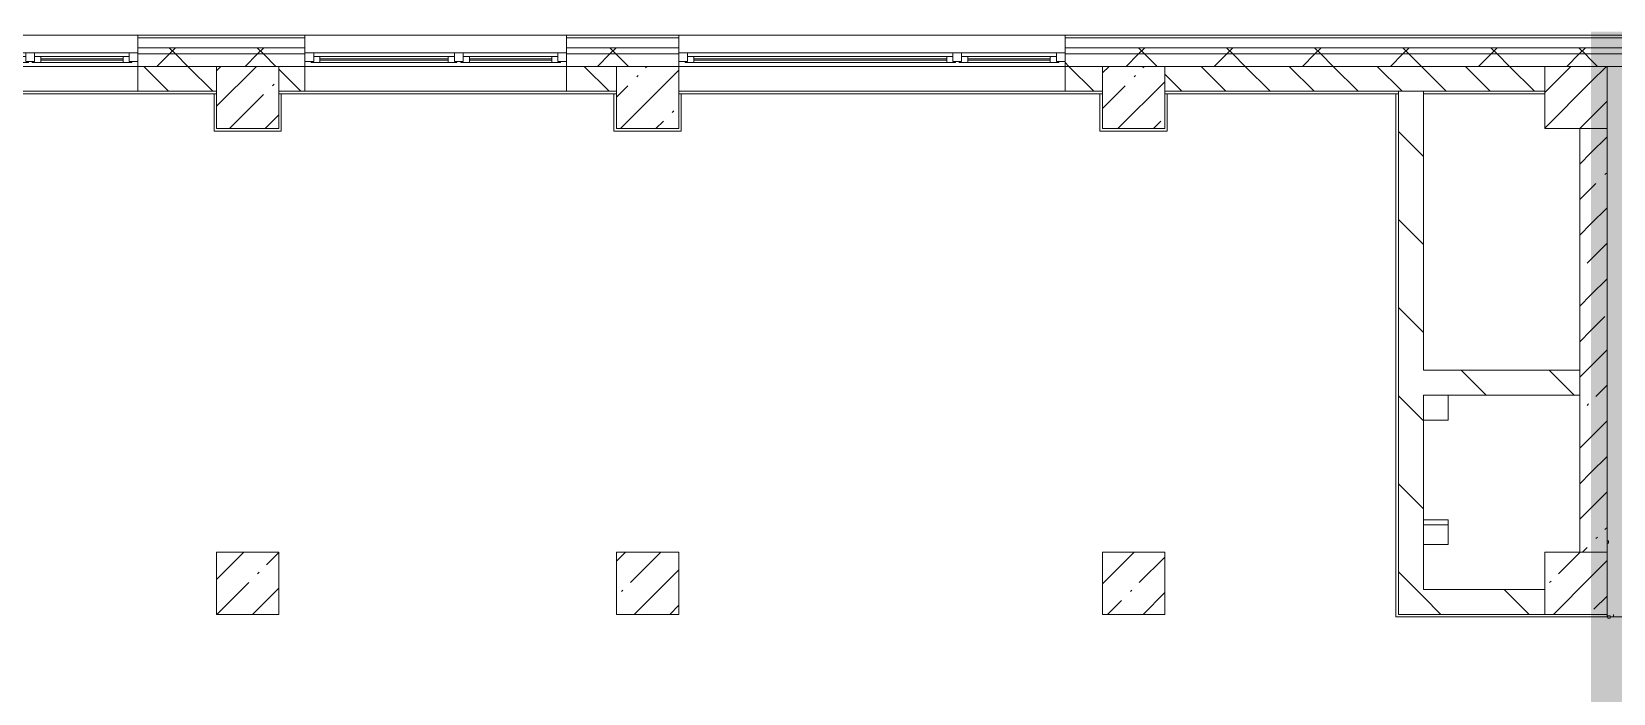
# Model space of a CAD drawing. Header units: millimetres. Extents: x 81682 to 274809, y -8553 to 29000.
# Drawn here: x 219855 to 232549, y 22066 to 27379 of the extents above; entities that cross this region are included whole.
import ezdxf

# ---------------------------------------------------------------- set-up
doc = ezdxf.new("R2010")
doc.units = ezdxf.units.MM
doc.linetypes.add('200_ШТРИХ__ш1_п0_6_', pattern=[800, 500, -300])
doc.layers.add('A-DETL-GENF-2', color=7, linetype='Continuous', lineweight=9, true_color=0xc0c0c0, transparency=0.4)
for name, color, linetype, lineweight in [('A-DETL-MBND-1', 7, '200_ШТРИХ__ш1_п0_6_', 9), ('A-GLAZ-3', 7, 'Continuous', 5), ('A-WALL', 7, 'Continuous', 9), ('A-WALL-7', 7, 'Continuous', 5), ('I-WALL-2', 7, 'Continuous', 5), ('S-COLS-1', 7, 'Continuous', 5)]:
    doc.layers.add(name, color=color, linetype=linetype, lineweight=lineweight)
for name, color, linetype, lineweight, true_color in [('A-FLOR-1', 7, 'Continuous', 5, 0xb7b7b7), ('A-FLOR-2', 7, 'Continuous', 5, 0xaaaaaa), ('A-WALL-8', 7, 'Continuous', 5, 0x737373), ('A-WALL-9', 7, 'Continuous', 9, 0x737373), ('I-WALL-3', 7, 'Continuous', 5, 0x737373), ('S-COLS-2', 7, 'Continuous', 5, 0x737373)]:
    doc.layers.add(name, color=color, linetype=linetype, lineweight=lineweight, true_color=true_color)
pattern_1 = [(45, (147798.7, 0), (-285.1231, 285.1231), []), (45, (148083.8, 0), (-285.1231, 285.1231), [504.031, -100.806, 16.764, -84.042])]
pattern_2 = [(45, (-84450, -22950), (-285.1231, 285.1231), []), (45, (-84164.88, -22950), (-285.1231, 285.1231), [504.031, -100.806, 16.764, -84.042])]
pattern_3 = [(45, (147798.7, 0), (-353.5534, 353.5534), []), (135, (147798.7, 0), (-353.5534, -353.5534), [])]
pattern_4 = [(135, (147798.7, 0), (-353.5534, -353.5534), [])]

# ---------------------------------------------------------------- blocks, each defined once
blk = doc.blocks.new('BSC_Колонна _Прямоугольная - 500х500-23287078-3_7_3_птичка')
at = {"layer": 'S-COLS-1'}
h = blk.add_hatch(dxfattribs=at)
h.set_pattern_fill('FP_76', color=256, style=0, pattern_type=2)
h.set_pattern_definition(pattern_2)
h.paths.add_polyline_path([(-250, -250), (120, -250), (120, 250), (-250, 250), (-250, -160)])
h = blk.add_hatch(dxfattribs=at)
h.set_pattern_fill('FP_76', color=256, style=0, pattern_type=2)
h.set_pattern_definition(pattern_2)
h.paths.add_polyline_path([(250, -250), (250, 250), (120, 250), (120, -250)])
for p, q in [((120, 250), (-250, 250)), ((-250, 250), (-250, -250)), ((-250, -250), (120, -250))]:
    blk.add_line(p, q, dxfattribs=at)
at = {"layer": 'S-COLS-2'}
for p, q in [((250, 250), (120, 250)), ((250, -250), (250, 250)), ((120, -250), (250, -250))]:
    blk.add_line(p, q, dxfattribs=at)
blk = doc.blocks.new('BSC_Колонна _Прямоугольная - 500х500-V84-3_7_3_птичка')
at = {"layer": 'S-COLS-1'}
h = blk.add_hatch(dxfattribs=at)
h.set_pattern_fill('FP_92', color=256, style=0, pattern_type=2)
h.set_pattern_definition([(45, (-77000, -22950), (-285.1231, 285.1231), []), (45, (-76714.88, -22950), (-285.1231, 285.1231), [504.031, -100.806, 16.764, -84.042])])
h.paths.add_polyline_path([(-250, -250), (250, -250), (250, 250), (-250, 250)])
for p, q in [((250, 250), (-250, 250)), ((-250, 250), (-250, -250)), ((250, -250), (250, 250)), ((-250, -250), (250, -250))]:
    blk.add_line(p, q, dxfattribs=at)
blk = doc.blocks.new('BSC_Колонна _Прямоугольная - 500х500-V85-3_7_3_птичка')
at = {"layer": 'S-COLS-1'}
h = blk.add_hatch(dxfattribs=at)
h.set_pattern_fill('FP_93', color=256, style=0, pattern_type=2)
h.set_pattern_definition([(45, (-73790, -22950), (-285.1231, 285.1231), []), (45, (-73504.88, -22950), (-285.1231, 285.1231), [504.031, -100.806, 16.764, -84.042])])
h.paths.add_polyline_path([(-250, -250), (250, -250), (250, 250), (-250, 250)])
for p, q in [((250, 250), (-250, 250)), ((-250, 250), (-250, -250)), ((250, -250), (250, 250)), ((-250, -250), (250, -250))]:
    blk.add_line(p, q, dxfattribs=at)
blk = doc.blocks.new('120_Окно_СКБ_2Ст - 120_Окно_СКБ_2Ст 3100х2500 _мал_створка слева_ 2-19089248-3_7_3_птичка')
at = {"layer": 'A-GLAZ-3'}
for p, q in [((-1550, -75), (-1550, -5)), ((-1550, -5), (-1480, -5)), ((1550, -5), (-1550, -5)), ((-1480, -75), (-1550, -75)), ((-1550, -75), (-1500, -75)), ((-1480, -75), (-1500, -75)), ((-1500, -75), (-1500, -85)), ((-1500, -85), (670, -85)), ((670, -85), (-1500, -85)), ((-1480, -5), (-1480, -75)), ((650, -35), (-1480, -35)), ((-1480, -35), (-1480, -75)), ((-1430, -85), (-1430, -35)), ((-1430, -55), (600, -55)), ((600, -65), (-1430, -65)), ((600, -85), (600, -35)), ((650, -75), (650, -5)), ((650, -5), (720, -5)), ((650, -75), (650, -35)), ((720, -75), (650, -75)), ((670, -75), (650, -75)), ((670, -75), (700, -75)), ((670, -85), (670, -75)), ((720, -75), (700, -75)), ((700, -75), (700, -85)), ((700, -85), (1500, -85)), ((1500, -85), (700, -85)), ((720, -5), (720, -75)), ((1480, -35), (720, -35)), ((720, -35), (720, -75)), ((770, -85), (770, -35)), ((770, -55), (1430, -55)), ((1430, -65), (770, -65)), ((1430, -85), (1430, -35)), ((1480, -75), (1480, -5)), ((1480, -5), (1550, -5)), ((1480, -75), (1480, -35)), ((1550, -75), (1480, -75)), ((1500, -75), (1480, -75)), ((1500, -75), (1550, -75)), ((1500, -85), (1500, -75)), ((1550, -5), (1550, -75))]:
    blk.add_line(p, q, dxfattribs=at)
blk = doc.blocks.new('120_Окно_СКБ_2Ст - 120_Окно_СКБ_2Ст 2100х2400 _мал створка справа_-19092174-3_7_3_птичка')
at = {"layer": 'A-GLAZ-3'}
for p, q in [((-1050, -75), (-1050, -5)), ((-1050, -5), (-980, -5)), ((1050, -5), (-1050, -5)), ((-980, -75), (-1050, -75)), ((-1050, -75), (-1000, -75)), ((-980, -75), (-1000, -75)), ((-1000, -75), (-1000, -85)), ((-1000, -85), (170, -85)), ((170, -85), (-1000, -85)), ((-980, -5), (-980, -75)), ((150, -35), (-980, -35)), ((-980, -35), (-980, -75)), ((-930, -85), (-930, -35)), ((-930, -55), (100, -55)), ((100, -65), (-930, -65)), ((100, -85), (100, -35)), ((150, -75), (150, -5)), ((150, -5), (220, -5)), ((150, -75), (150, -35)), ((220, -75), (150, -75)), ((170, -75), (150, -75)), ((170, -75), (200, -75)), ((170, -85), (170, -75)), ((220, -75), (200, -75)), ((200, -75), (200, -85)), ((200, -85), (1000, -85)), ((1000, -85), (200, -85)), ((220, -5), (220, -75)), ((980, -35), (220, -35)), ((220, -35), (220, -75)), ((270, -85), (270, -35)), ((270, -55), (930, -55)), ((930, -65), (270, -65)), ((930, -85), (930, -35)), ((980, -75), (980, -5)), ((980, -5), (1050, -5)), ((980, -75), (980, -35)), ((1050, -75), (980, -75)), ((1000, -75), (980, -75)), ((1000, -75), (1050, -75)), ((1000, -85), (1000, -75)), ((1050, -5), (1050, -75))]:
    blk.add_line(p, q, dxfattribs=at)
blk = doc.blocks.new('BSC_Колонна _Прямоугольная - 500х500-V161-3_7_3_птичка')
at = {"layer": 'S-COLS-1'}
h = blk.add_hatch(dxfattribs=at)
h.set_pattern_fill('FP_130', color=256, style=0, pattern_type=2)
h.set_pattern_definition([(45, (-80900, -22950), (-285.1231, 285.1231), []), (45, (-80614.88, -22950), (-285.1231, 285.1231), [504.031, -100.806, 16.764, -84.042])])
h.paths.add_polyline_path([(-250, -250), (250, -250), (250, 250), (-250, 250), (-250, -160)])
for p, q in [((250, 250), (-250, 250)), ((-250, 250), (-250, -250)), ((250, -250), (250, 250)), ((-250, -250), (250, -250))]:
    blk.add_line(p, q, dxfattribs=at)

msp = doc.modelspace()

# ---------------------------------------------------------------- hatches: boundary and pattern name
at = {"layer": 'A-DETL-GENF-2'}
msp.add_hatch(color=256, dxfattribs=at).paths.add_polyline_path([(273031.7, -258), (273031.7, 21479), (241131.7, 21479), (241131.7, 27379), (232368.7, 27379), (232368.7, 10208.3), (237008.7, 10208.3), (237008.7, -258), (271786.3, -258)])
at = {"layer": 'A-WALL-7'}
h = msp.add_hatch(dxfattribs=at)
h.set_pattern_fill('FP_79', color=256, style=0, pattern_type=2)
h.set_pattern_definition(pattern_3)
h.paths.add_polyline_path([(232368.7, 27200), (232368.7, 27250), (228148.7, 27250), (228148.7, 27200), (232167.6, 27200)])
h.paths.add_polyline_path([(224243.9, 27200), (225048.7, 27200), (225048.7, 27250), (224148.7, 27250), (224148.7, 27200)])
h.paths.add_polyline_path([(214908.7, 27200), (214908.7, 27250), (210658.7, 27250), (210658.7, 27200), (213989.6, 27200)])
h.paths.add_polyline_path([(217408.7, 27200), (218608.7, 27200), (218608.7, 27250), (217408.7, 27250)])
h.paths.add_polyline_path([(220708.7, 27200), (222048.7, 27200), (222048.7, 27250), (220708.7, 27250)])
h.paths.add_polyline_path([(209328.6, 27200), (209758.7, 27200), (209758.7, 27250), (207658.7, 27250), (207658.7, 27200), (208396.4, 27200)])
h.paths.add_polyline_path([(206532, 27200), (206758.7, 27200), (206758.7, 27250), (205658.7, 27250), (205658.7, 27200)])
h.paths.add_polyline_path([(201871, 27200), (202558.7, 27200), (202558.7, 27250), (201058.7, 27250), (201058.7, 27200)])
h.paths.add_polyline_path([(198142.2, 27200), (198558.7, 27200), (198558.7, 27250), (197459, 27250), (197459, 27200)])
h.paths.add_polyline_path([(189958.7, 27200), (192358.7, 27200), (192358.7, 27250), (189858.7, 27250), (189858.7, 27200)])
h.paths.add_polyline_path([(195458.7, 27200), (196559, 27200), (196559, 27250), (195458.7, 27250)])
h = msp.add_hatch(dxfattribs=at)
h.set_pattern_fill('FP_79', color=256, style=0, pattern_type=2)
h.set_pattern_definition(pattern_3)
h.paths.add_polyline_path([(232368.7, 27100), (232368.7, 27200), (228148.7, 27200), (228148.7, 27100), (232167.6, 27100)])
h.paths.add_polyline_path([(217408.7, 27100), (218608.7, 27100), (218608.7, 27200), (217408.7, 27200)])
h.paths.add_polyline_path([(220708.7, 27100), (222048.7, 27100), (222048.7, 27200), (220708.7, 27200)])
h.paths.add_polyline_path([(214908.7, 27100), (214908.7, 27200), (210658.7, 27200), (210658.7, 27100), (213989.6, 27100)])
h.paths.add_polyline_path([(224148.7, 27100), (225048.7, 27100), (225048.7, 27200), (224148.7, 27200)])
h.paths.add_polyline_path([(202558.7, 27100), (202558.7, 27200), (201058.7, 27200), (201058.7, 27100), (201871, 27100)])
h.paths.add_polyline_path([(209328.6, 27100), (209758.7, 27100), (209758.7, 27200), (207658.7, 27200), (207658.7, 27100), (208396.4, 27100)])
h.paths.add_polyline_path([(205658.7, 27100), (206758.7, 27100), (206758.7, 27200), (205658.7, 27200)])
h.paths.add_polyline_path([(196559, 27100), (196559, 27200), (195458.7, 27200), (195458.7, 27100), (196277.7, 27100)])
h.paths.add_polyline_path([(197459, 27100), (198558.7, 27100), (198558.7, 27200), (197459, 27200)])
h.paths.add_polyline_path([(191616.7, 27100), (192358.7, 27100), (192358.7, 27200), (189958.7, 27200), (189958.7, 27100), (190558.7, 27100)])
h = msp.add_hatch(dxfattribs=at)
h.set_pattern_fill('FP_79', color=256, style=0, pattern_type=2)
h.set_pattern_definition(pattern_3)
h.paths.add_polyline_path([(240958.7, 27200), (241008.7, 27200), (241008.7, 27250), (232368.7, 27250), (232368.7, 27200), (240091.3, 27200)])
h = msp.add_hatch(dxfattribs=at)
h.set_pattern_fill('FP_79', color=256, style=0, pattern_type=2)
h.set_pattern_definition(pattern_3)
h.paths.add_polyline_path([(240858.7, 27100), (240958.7, 27100), (240958.7, 27200), (232368.7, 27200), (232368.7, 27100), (240091.3, 27100)])
h = msp.add_hatch(dxfattribs=at)
h.set_pattern_fill('FP_77', color=256, style=0, pattern_type=2)
h.set_pattern_definition([(135, (147798.7, 0), (-176.7767, -176.7767), [])])
h.paths.add_polyline_path([(229837.1, 26900), (231998.7, 26900), (231998.7, 27100), (228948.7, 27100), (228948.7, 26900)])
h.paths.add_polyline_path([(228438.8, 26900), (228448.7, 26900), (228448.7, 27100), (228148.7, 27100), (228148.7, 26900)])
h.paths.add_polyline_path([(213958.7, 26900), (213958.7, 27100), (210658.7, 27100), (210658.7, 26900), (212125.2, 26900)])
h.paths.add_polyline_path([(217408.7, 26900), (218108.7, 26900), (218108.7, 27100), (217408.7, 27100)])
h.paths.add_polyline_path([(214908.7, 26900), (214908.7, 27100), (214558.7, 27100), (214558.7, 26900)])
h.paths.add_polyline_path([(220708.7, 26900), (221338.7, 26900), (221338.7, 27100), (220708.7, 27100)])
h.paths.add_polyline_path([(221838.7, 26900), (222048.7, 26900), (222048.7, 27100), (221838.7, 27100)])
h.paths.add_polyline_path([(224548.7, 26900), (224548.7, 27100), (224148.7, 27100), (224148.7, 26900), (224243.9, 26900)])
h.paths.add_polyline_path([(207658.7, 26900), (207958.7, 26900), (207958.7, 27100), (207658.7, 27100)])
h.paths.add_polyline_path([(205658.7, 26900), (206758.7, 26900), (206758.7, 27100), (205658.7, 27100)])
h.paths.add_polyline_path([(201958.7, 26900), (201958.7, 27100), (201058.7, 27100), (201058.7, 26900), (201871, 26900)])
h.paths.add_polyline_path([(208558.7, 26900), (209758.7, 26900), (209758.7, 27100), (208558.7, 27100)])
h.paths.add_polyline_path([(197459, 26900), (198558.7, 26900), (198558.7, 27100), (197459, 27100)])
h.paths.add_polyline_path([(195958.7, 26900), (195958.7, 27100), (195458.7, 27100), (195458.7, 26900)])
h.paths.add_polyline_path([(192358.7, 26900), (192358.7, 27100), (190558.7, 27100), (190558.7, 26900), (191616.7, 26900)])
at = {"layer": 'I-WALL-2'}
h = msp.add_hatch(dxfattribs=at)
h.set_pattern_fill('FP_78', color=256, style=0, pattern_type=2)
h.set_pattern_definition(pattern_4)
h.paths.add_polyline_path([(230823.8, 24259.9), (231023.8, 24259.9), (231023.8, 26900), (230823.8, 26900), (230823.8, 25103.8)])
h = msp.add_hatch(dxfattribs=at)
h.set_pattern_fill('FP_75', color=256, style=0, pattern_type=2)
h.set_pattern_definition(pattern_1)
h.paths.add_polyline_path([(232368.7, 23200), (232368.7, 26600), (232278.7, 26600), (232278.7, 23200)])
h = msp.add_hatch(dxfattribs=at)
h.set_pattern_fill('FP_75', color=256, style=0, pattern_type=2)
h.set_pattern_definition(pattern_1)
h.paths.add_polyline_path([(232498.7, 23200), (232498.7, 26600), (232368.7, 26600), (232368.7, 23200)])
h = msp.add_hatch(dxfattribs=at)
h.set_pattern_fill('FP_78', color=256, style=0, pattern_type=2)
h.set_pattern_definition(pattern_4)
h.paths.add_polyline_path([(232278.7, 24460), (232278.7, 24660), (231023.8, 24660), (231023.8, 24460)])
h = msp.add_hatch(dxfattribs=at)
h.set_pattern_fill('FP_78', color=256, style=0, pattern_type=2)
h.set_pattern_definition(pattern_4)
h.paths.add_polyline_path([(230823.8, 22700), (231023.8, 22700), (231023.8, 24259.9), (230823.8, 24259.9), (230823.8, 22790)])
h = msp.add_hatch(dxfattribs=at)
h.set_pattern_fill('FP_78', color=256, style=0, pattern_type=2)
h.set_pattern_definition(pattern_4)
h.paths.add_polyline_path([(231998.7, 22700), (231998.7, 22900), (231023.8, 22900), (231023.8, 22700)])
at = {"layer": 'S-COLS-1'}
h = msp.add_hatch(dxfattribs=at)
h.set_pattern_fill('FP_75', color=256, style=0, pattern_type=2)
h.set_pattern_definition(pattern_1)
h.paths.add_polyline_path([(221447.3, 26600), (221838.7, 26600), (221838.7, 27100), (221338.7, 27100), (221338.7, 26600)])
h = msp.add_hatch(dxfattribs=at)
h.set_pattern_fill('FP_75', color=256, style=0, pattern_type=2)
h.set_pattern_definition(pattern_1)
h.paths.add_polyline_path([(225048.7, 26600), (225048.7, 27100), (224548.7, 27100), (224548.7, 26600)])
h = msp.add_hatch(dxfattribs=at)
h.set_pattern_fill('FP_75', color=256, style=0, pattern_type=2)
h.set_pattern_definition(pattern_1)
h.paths.add_polyline_path([(228948.7, 26600), (228948.7, 27100), (228448.7, 27100), (228448.7, 26600), (228904.9, 26600)])
h = msp.add_hatch(dxfattribs=at)
h.set_pattern_fill('FP_75', color=256, style=0, pattern_type=2)
h.set_pattern_definition(pattern_1)
h.paths.add_polyline_path([(231998.7, 26600), (232368.7, 26600), (232368.7, 27100), (231998.7, 27100), (231998.7, 26839.2)])
h = msp.add_hatch(dxfattribs=at)
h.set_pattern_fill('FP_75', color=256, style=0, pattern_type=2)
h.set_pattern_definition(pattern_1)
h.paths.add_polyline_path([(232498.7, 26600), (232498.7, 27100), (232368.7, 27100), (232368.7, 26600)])

# ---------------------------------------------------------------- linework, layer by layer
at = {"layer": 'A-DETL-MBND-1'}
for p, q in [((231223.8, 23420), (231023.8, 23420)), ((232508.7, 23290.5), (232498.7, 23290.5)), ((232498.7, 23270.5), (232508.7, 23270.5)), ((232508.7, 23270.5), (232508.7, 23290.5))]:
    msp.add_line(p, q, dxfattribs=at)
at = {"layer": 'A-FLOR-1'}
for p, q in [((232498.7, 22680), (232498.7, 22700)), ((232788.7, 22680), (232523.3, 22680)), ((232548.7, 22700), (232548.7, 22680))]:
    msp.add_line(p, q, dxfattribs=at)
at = {"layer": 'A-FLOR-2'}
for p, q in [((221318.7, 26580), (221318.7, 26880)), ((221858.7, 26880), (221858.7, 26580)), ((224528.7, 26580), (224528.7, 26880)), ((225068.7, 26880), (225068.7, 26580)), ((228428.7, 26580), (228428.7, 26880)), ((228968.8, 26880), (228968.8, 26580)), ((230803.8, 22680), (230803.8, 26880)), ((221858.7, 26580), (221318.7, 26580)), ((225068.7, 26580), (224528.7, 26580)), ((228968.8, 26580), (228428.7, 26580)), ((231023.8, 24459.9), (231223.8, 24459.9)), ((231223.8, 24459.9), (231223.8, 24259.9)), ((231223.8, 24259.9), (231023.8, 24259.9)), ((231023.8, 23459.9), (231223.8, 23459.9)), ((231223.8, 23459.9), (231223.8, 23259.9)), ((231223.8, 23259.9), (231023.8, 23259.9)), ((232503.3, 22680), (230803.8, 22680))]:
    msp.add_line(p, q, dxfattribs=at)
at = {"layer": 'A-WALL'}
for p, q in [((222048.7, 27330), (220708.7, 27330)), ((225048.7, 27330), (224148.7, 27330)), ((222048.7, 27250), (220708.7, 27250)), ((222048.7, 27200), (220708.7, 27200)), ((225048.7, 27250), (224148.7, 27250)), ((225048.7, 27200), (224148.7, 27200)), ((232633.7, 27200), (228148.7, 27200)), ((231023.8, 26900), (230823.8, 26900))]:
    msp.add_line(p, q, dxfattribs=at)
at = {"layer": 'A-WALL-7'}
for p, q in [((228148.7, 27350), (197459, 27350)), ((220708.7, 27350), (220708.7, 26900)), ((222048.7, 26900), (222048.7, 27350)), ((224148.7, 27350), (224148.7, 26900)), ((225048.7, 27100), (225048.7, 27350)), ((228148.7, 27350), (228148.7, 26900)), ((228448.7, 27100), (190558.7, 27100)), ((221338.7, 26900), (221338.7, 27100)), ((221838.7, 27100), (221838.7, 26900)), ((224548.7, 26900), (224548.7, 27100)), ((228448.7, 26900), (228448.7, 27100)), ((228948.7, 27100), (228948.7, 26900)), ((231998.7, 26900), (231998.7, 27100)), ((220708.7, 26900), (221338.7, 26900)), ((221838.7, 26900), (222048.7, 26900)), ((224148.7, 26900), (224548.7, 26900)), ((228148.7, 26900), (228448.7, 26900)), ((228948.7, 26900), (230823.8, 26900)), ((231023.8, 26900), (231998.7, 26900))]:
    msp.add_line(p, q, dxfattribs=at)
at = {"layer": 'A-WALL-8'}
for p, q in [((241108.7, 27350), (228148.7, 27350)), ((228448.7, 27100), (240608.7, 27100)), ((232523.3, 22689), (232503.3, 22689)), ((232503.3, 22689), (232503.3, 22669)), ((232503.3, 22669), (232523.3, 22669)), ((232523.3, 22669), (232523.3, 22689))]:
    msp.add_line(p, q, dxfattribs=at)
at = {"layer": 'A-WALL-9'}
for p, q in [((241088.7, 27330), (228148.7, 27330)), ((241008.7, 27250), (228148.7, 27250))]:
    msp.add_line(p, q, dxfattribs=at)
at = {"layer": 'I-WALL-2'}
for p, q in [((218608.7, 27100), (220708.7, 27100)), ((222048.7, 27100), (224148.7, 27100)), ((225048.7, 27100), (228148.7, 27100)), ((220708.7, 26900), (218608.7, 26900)), ((221338.7, 26880), (218608.7, 26880)), ((224548.7, 26880), (221838.7, 26880)), ((224148.7, 26900), (222048.7, 26900)), ((228148.7, 26900), (225048.7, 26900)), ((228448.7, 26880), (225048.7, 26880)), ((230823.8, 26880), (228948.7, 26880)), ((230823.8, 26900), (230823.8, 22700)), ((231023.8, 24660), (231023.8, 26900)), ((231998.7, 26880), (231023.8, 26880)), ((232278.7, 26600), (232278.7, 23200)), ((232278.7, 24660), (231023.8, 24660)), ((231023.8, 24460), (232278.7, 24460)), ((231023.8, 22900), (231023.8, 24460)), ((231998.7, 22900), (231023.8, 22900)), ((230823.8, 22700), (231998.7, 22700))]:
    msp.add_line(p, q, dxfattribs=at)
at = {"layer": 'I-WALL-3'}
for p, q in [((232498.7, 26600), (232278.7, 26600)), ((232498.7, 23200), (232498.7, 26600))]:
    msp.add_line(p, q, dxfattribs=at)
at = {"layer": 'S-COLS-1'}
for p, q in [((221838.7, 27100), (221338.7, 27100)), ((221338.7, 27100), (221338.7, 26900)), ((221838.7, 26900), (221838.7, 27100)), ((225048.7, 27100), (224548.7, 27100)), ((224548.7, 27100), (224548.7, 26900)), ((225048.7, 26600), (225048.7, 27100)), ((228948.7, 27100), (228448.7, 27100)), ((228448.7, 27100), (228448.7, 26900)), ((228948.7, 26900), (228948.7, 27100)), ((232368.7, 27100), (231998.7, 27100)), ((231998.7, 27100), (231998.7, 26900)), ((221338.7, 26900), (221338.7, 26600)), ((221838.7, 26600), (221838.7, 26900)), ((224548.7, 26900), (224548.7, 26600)), ((228448.7, 26900), (228448.7, 26600)), ((228948.7, 26600), (228948.7, 26900)), ((231998.7, 26900), (231998.7, 26600)), ((221338.7, 26600), (221838.7, 26600)), ((224548.7, 26600), (225048.7, 26600)), ((228448.7, 26600), (228948.7, 26600)), ((231998.7, 26600), (232368.7, 26600))]:
    msp.add_line(p, q, dxfattribs=at)
at = {"layer": 'S-COLS-2'}
for p, q in [((232498.7, 27100), (232368.7, 27100)), ((232498.7, 26600), (232498.7, 27100)), ((232368.7, 26600), (232498.7, 26600))]:
    msp.add_line(p, q, dxfattribs=at)

# ---------------------------------------------------------------- block references
at = {"layer": 'A-GLAZ-3'}
for name, p in [('120_Окно_СКБ_2Ст - 120_Окно_СКБ_2Ст 2100х2400 _мал створка справа_-19092174-3_7_3_птичка', (219658.7, 27215)), ('120_Окно_СКБ_2Ст - 120_Окно_СКБ_2Ст 2100х2400 _мал створка справа_-19092174-3_7_3_птичка', (223098.7, 27215)), ('120_Окно_СКБ_2Ст - 120_Окно_СКБ_2Ст 3100х2500 _мал_створка слева_ 2-19089248-3_7_3_птичка', (226598.7, 27215))]:
    msp.add_blockref(name, p, dxfattribs=at)
at = {"layer": 'S-COLS-1'}
for name, p in [('BSC_Колонна _Прямоугольная - 500х500-V85-3_7_3_птичка', (221588.7, 22950)), ('BSC_Колонна _Прямоугольная - 500х500-V84-3_7_3_птичка', (224798.7, 22950)), ('BSC_Колонна _Прямоугольная - 500х500-V161-3_7_3_птичка', (228698.7, 22950))]:
    msp.add_blockref(name, p, dxfattribs=at)
at = {"layer": 'S-COLS-2'}
msp.add_blockref('BSC_Колонна _Прямоугольная - 500х500-23287078-3_7_3_птичка', (232248.7, 22950), dxfattribs=at)

doc.saveas('drawing.dxf')
